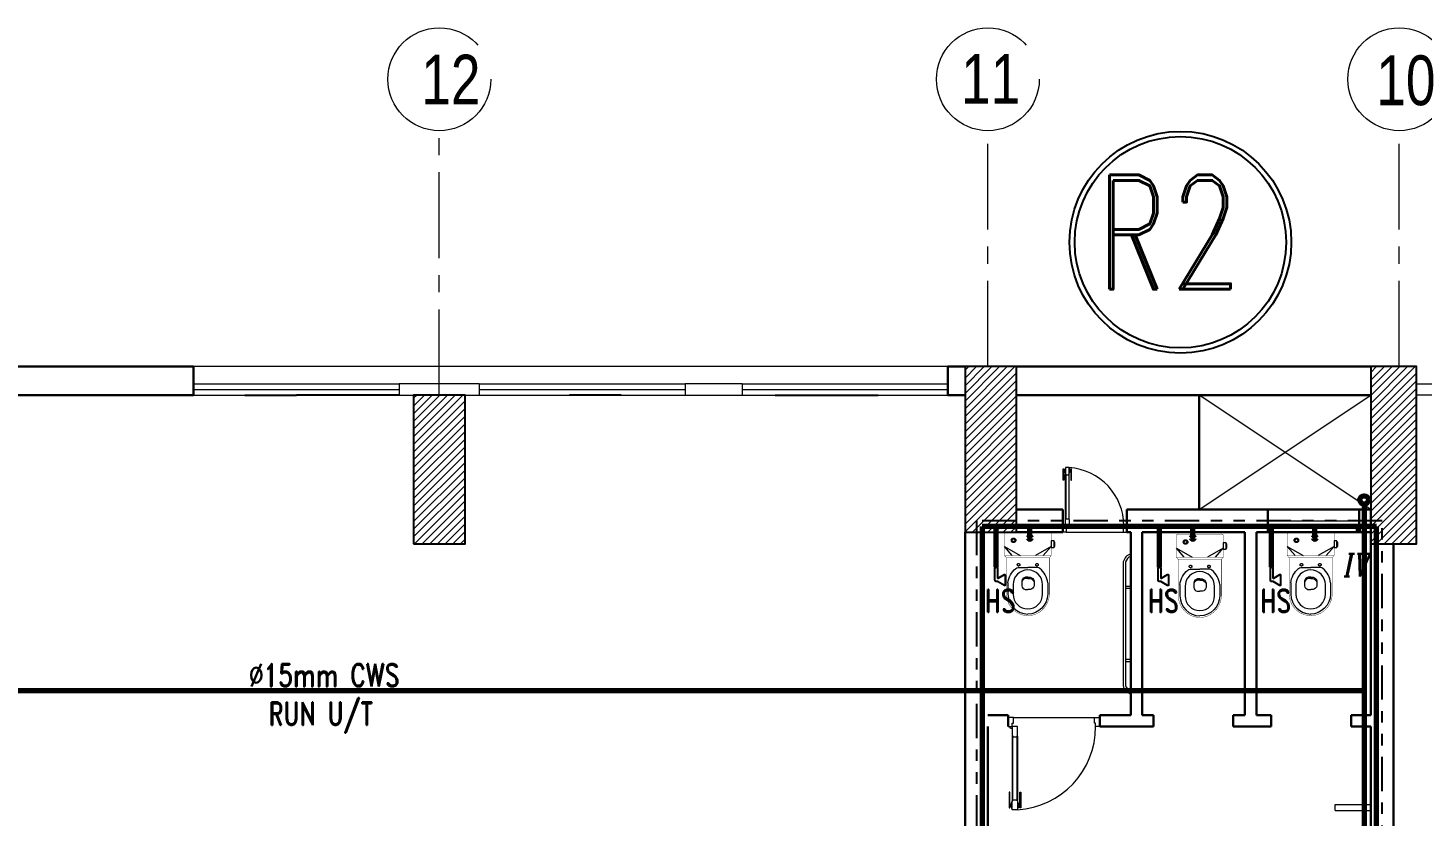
# Model space of a CAD drawing. Extents: x 800 to 995, y 398 to 804.
# Drawn here: x 866.19 to 878.39, y 597.76 to 604.66 of the extents above; entities that cross this region are included whole.
import ezdxf

# ---------------------------------------------------------------- set-up
doc = ezdxf.new("R2010")
doc.units = 0
doc.header["$MEASUREMENT"] = 0
for name, pattern in [('ACAD_ISO02W100', [15, 12, -3]), ('CENTERX2', [4, 2.5, -0.5, 0.5, -0.5]), ('DASHED2', [0.375, 0.25, -0.125]), ('PHANTOM-Z', [12.75, 6, -1.35, 1.35, -1.35, 1.35, -1.35])]:
    doc.linetypes.add(name, pattern=pattern)
for name, color, linetype in [('-FUR', 252, 'CONTINUOUS'), ('P-H-WATER', 12, 'PHANTOM-Z'), ('PLUM', 2, 'CONTINUOUS')]:
    doc.layers.add(name, color=color, linetype=linetype)
for name, color, linetype, lineweight in [('axis', 1, 'CENTERX2', 5), ('Column', 6, 'CONTINUOUS', 25), ('DOOR', 30, 'CONTINUOUS', 9), ('elev', 90, 'CONTINUOUS', 9), ('Elevation', 150, 'CONTINUOUS', 18), ('Furn', 183, 'CONTINUOUS', 9), ('hatch', 252, 'CONTINUOUS', 9), ('P-C-WATER', 5, 'CONTINUOUS', 70), ('P-TEXT', 1, 'CONTINUOUS', 25), ('txt in circle', 11, 'CONTINUOUS', 13), ('Wall', 252, 'CONTINUOUS', 30), ('WINDOW', 252, 'CONTINUOUS', 5)]:
    doc.layers.add(name, color=color, linetype=linetype, lineweight=lineweight)
doc.styles.add('ROMANC', font='romand.shx')
doc.styles.add('ROMANS', font='italic8.shx')
doc.styles.add('SOSA2', font='SOSA.shx', dxfattribs={"width": 0.8})
pattern_1 = [(45, (1096.95184, 264.324784), (-0.0336759605, 0.0336759605), [])]

# ---------------------------------------------------------------- blocks, each defined once
blk = doc.blocks.new('MP-GF-TOILET LAYOUT-WATER$0$wt_BPH00')
at = {"layer": 'PLUM'}
blk.add_lwpolyline([(0, -0.27), (0, -2.29, -1), (-0.45, -2.29), (-0.45, -0.7, 0.57735), (-0.58, -0.62), (-1.66, -1.24, -0.57735), (-1.8, -1.16), (-1.8, 0.62, -0.57735), (-1.66, 0.7), (-0.47, 0.01, 0.131652), (-0.43, 0), (-0.27, 0, -0.414214)], format="xyb", close=True, dxfattribs=at)

msp = doc.modelspace()

# ---------------------------------------------------------------- hatches: boundary and pattern name
at = {"layer": 'hatch'}
h = msp.add_hatch(dxfattribs=at)
h.set_pattern_fill('ANSI31', color=252, scale=0.015, style=0)
h.set_pattern_definition(pattern_1)
h.paths.add_polyline_path([(874.395, 600.247), (874.845, 600.247), (874.845, 601.697), (874.395, 601.697)])
h = msp.add_hatch(dxfattribs=at)
h.set_pattern_fill('ANSI31', color=252, scale=0.015, style=0)
h.set_pattern_definition(pattern_1)
h.paths.add_polyline_path([(877.945, 600.147), (878.345, 600.147), (878.345, 601.697), (877.945, 601.697)])
h = msp.add_hatch(dxfattribs=at)
h.set_pattern_fill('ANSI31', color=252, scale=0.015, style=0)
h.set_pattern_definition(pattern_1)
h.paths.add_polyline_path([(869.57, 600.147), (870.02, 600.147), (870.02, 601.447), (869.57, 601.447)])

# ---------------------------------------------------------------- linework, layer by layer
at = {"layer": '-FUR', "linetype": 'ACAD_ISO02W100'}
for p, q in [((868.094, 601.447), (868.544, 601.447)), ((869.444, 601.447), (868.544, 601.447)), ((871.385, 601.447), (870.935, 601.447)), ((872.735, 601.447), (873.635, 601.447))]:
    msp.add_line(p, q, dxfattribs=at)
at = {"layer": 'axis', "color": 0, "ltscale": 0.3}
for p, q in [((869.795, 601.447), (869.795, 603.761)), ((874.595, 601.697), (874.595, 603.761)), ((878.195, 601.697), (878.195, 603.761))]:
    msp.add_line(p, q, dxfattribs=at)
at = {"layer": 'axis', "color": 0}
for centre in [(869.795, 604.211), (874.595, 604.211), (878.195, 604.211)]:
    msp.add_circle(centre, 0.45, dxfattribs=at)
at = {"layer": 'Column', "color": 252}
for points in [[(874.395, 600.247), (874.845, 600.247), (874.845, 601.697), (874.395, 601.697)], [(874.395, 600.247), (874.845, 600.247), (874.845, 601.697), (874.395, 601.697)], [(877.945, 600.147), (878.345, 600.147), (878.345, 601.697), (877.945, 601.697)], [(877.945, 600.147), (878.345, 600.147), (878.345, 601.697), (877.945, 601.697)], [(869.57, 600.147), (870.02, 600.147), (870.02, 601.447), (869.57, 601.447)]]:
    msp.add_lwpolyline(points, close=True, dxfattribs=at)
at = {"layer": 'DOOR', "color": 252}
for p, q in [((875.254, 600.704), (875.254, 600.801)), ((875.254, 600.801), (875.259, 600.801)), ((875.259, 600.801), (875.259, 600.704)), ((875.259, 600.779), (875.259, 600.79)), ((875.265, 600.791), (875.262, 600.791)), ((875.262, 600.791), (875.262, 600.779)), ((875.262, 600.79), (875.262, 600.779)), ((875.262, 600.779), (875.265, 600.779)), ((875.265, 600.775), (875.265, 600.795)), ((875.265, 600.795), (875.268, 600.795)), ((875.265, 600.779), (875.265, 600.791)), ((875.268, 600.775), (875.265, 600.775)), ((875.268, 600.769), (875.268, 600.801)), ((875.268, 600.801), (875.275, 600.801)), ((875.275, 600.769), (875.268, 600.769)), ((875.274, 600.362), (875.274, 600.754)), ((875.306, 600.813), (875.275, 600.813)), ((875.275, 600.813), (875.275, 600.757)), ((875.275, 600.757), (875.277, 600.757)), ((875.277, 600.757), (875.277, 600.751)), ((875.277, 600.757), (875.277, 600.751)), ((875.277, 600.754), (875.277, 600.362)), ((875.277, 600.751), (875.303, 600.751)), ((875.303, 600.757), (875.303, 600.751)), ((875.303, 600.751), (875.303, 600.757)), ((875.303, 600.757), (875.306, 600.757)), ((875.303, 600.754), (875.303, 600.362)), ((875.306, 600.757), (875.306, 600.813)), ((875.312, 600.801), (875.306, 600.801)), ((875.306, 600.769), (875.312, 600.769)), ((875.306, 600.362), (875.306, 600.754)), ((875.312, 600.769), (875.312, 600.801)), ((875.315, 600.795), (875.312, 600.795)), ((875.312, 600.775), (875.315, 600.775)), ((875.315, 600.775), (875.315, 600.795)), ((875.315, 600.791), (875.319, 600.791)), ((875.315, 600.779), (875.315, 600.791)), ((875.319, 600.779), (875.315, 600.779)), ((875.319, 600.791), (875.319, 600.779)), ((875.319, 600.79), (875.319, 600.779)), ((875.326, 600.801), (875.322, 600.801)), ((875.322, 600.801), (875.322, 600.704)), ((875.322, 600.779), (875.322, 600.79)), ((875.326, 600.704), (875.326, 600.801)), ((875.259, 600.704), (875.254, 600.704)), ((875.322, 600.704), (875.326, 600.704)), ((875.25, 600.247), (875.25, 600.303)), ((875.25, 600.303), (875.275, 600.303)), ((875.275, 600.303), (875.275, 600.359)), ((875.275, 600.359), (875.277, 600.359)), ((875.306, 600.303), (875.275, 600.303)), ((875.275, 600.303), (875.275, 600.282)), ((875.275, 600.282), (875.281, 600.282)), ((875.277, 600.359), (875.277, 600.365)), ((875.277, 600.365), (875.303, 600.365)), ((875.277, 600.359), (875.277, 600.365)), ((875.281, 600.282), (875.281, 600.247)), ((875.303, 600.365), (875.303, 600.359)), ((875.303, 600.359), (875.303, 600.365)), ((875.303, 600.359), (875.306, 600.359)), ((875.306, 600.359), (875.306, 600.303)), ((875.785, 600.282), (875.779, 600.282)), ((875.779, 600.282), (875.779, 600.247)), ((875.81, 600.303), (875.785, 600.303)), ((875.785, 600.303), (875.785, 600.282)), ((875.81, 600.247), (875.81, 600.303)), ((875.281, 600.247), (875.25, 600.247)), ((875.281, 600.247), (875.779, 600.247)), ((875.779, 600.247), (875.81, 600.247)), ((874.774, 598.627), (874.774, 598.547)), ((874.818, 598.627), (874.774, 598.627)), ((874.774, 598.627), (874.774, 598.547)), ((874.818, 598.627), (874.774, 598.627)), ((874.809, 598.547), (874.809, 598.577)), ((874.809, 598.577), (874.818, 598.577)), ((874.809, 598.547), (874.809, 598.577)), ((874.809, 598.577), (874.818, 598.577)), ((874.818, 598.627), (875.529, 598.627)), ((874.818, 598.627), (875.529, 598.627)), ((874.818, 598.577), (874.818, 598.627)), ((874.818, 598.577), (874.818, 598.627)), ((875.529, 598.577), (875.529, 598.627)), ((875.529, 598.627), (875.574, 598.627)), ((875.529, 598.577), (875.529, 598.627)), ((875.529, 598.627), (875.574, 598.627)), ((875.538, 598.577), (875.529, 598.577)), ((875.538, 598.577), (875.529, 598.577)), ((875.538, 598.547), (875.538, 598.577)), ((875.538, 598.547), (875.538, 598.577)), ((875.574, 598.627), (875.574, 598.547)), ((875.574, 598.627), (875.574, 598.547)), ((874.774, 598.547), (874.809, 598.547)), ((874.774, 598.547), (874.809, 598.547)), ((874.854, 598.547), (874.809, 598.547)), ((874.809, 598.547), (874.809, 598.467)), ((874.854, 598.547), (874.809, 598.547)), ((874.809, 598.547), (874.809, 598.467)), ((874.809, 598.467), (874.813, 598.467)), ((874.809, 598.467), (874.813, 598.467)), ((874.809, 598.462), (874.809, 597.902)), ((874.809, 598.462), (874.809, 597.902)), ((874.813, 598.467), (874.813, 598.458)), ((874.813, 598.467), (874.813, 598.458)), ((874.813, 598.466), (874.813, 598.458)), ((874.813, 598.466), (874.813, 598.458)), ((874.813, 597.902), (874.813, 598.462)), ((874.813, 597.902), (874.813, 598.462)), ((874.813, 598.458), (874.85, 598.458)), ((874.813, 598.458), (874.85, 598.458)), ((874.85, 598.458), (874.85, 598.467)), ((874.85, 598.467), (874.854, 598.467)), ((874.85, 598.458), (874.85, 598.467)), ((874.85, 598.467), (874.854, 598.467)), ((874.85, 598.466), (874.85, 598.458)), ((874.85, 598.466), (874.85, 598.458)), ((874.85, 597.902), (874.85, 598.462)), ((874.85, 597.902), (874.85, 598.462)), ((874.854, 598.467), (874.854, 598.547)), ((874.854, 598.467), (874.854, 598.547)), ((874.854, 598.462), (874.854, 597.902)), ((874.854, 598.462), (874.854, 597.902)), ((875.574, 598.547), (875.538, 598.547)), ((875.574, 598.547), (875.538, 598.547)), ((874.786, 597.974), (874.78, 597.974)), ((874.78, 597.974), (874.78, 597.836)), ((874.786, 597.974), (874.78, 597.974)), ((874.78, 597.974), (874.78, 597.836)), ((874.786, 597.836), (874.786, 597.974)), ((874.786, 597.836), (874.786, 597.974)), ((874.876, 597.974), (874.883, 597.974)), ((874.876, 597.836), (874.876, 597.974)), ((874.876, 597.974), (874.883, 597.974)), ((874.876, 597.836), (874.876, 597.974)), ((874.883, 597.974), (874.883, 597.836)), ((874.883, 597.974), (874.883, 597.836)), ((874.78, 597.836), (874.786, 597.836)), ((874.78, 597.836), (874.786, 597.836)), ((874.786, 597.866), (874.786, 597.85)), ((874.786, 597.866), (874.786, 597.85)), ((874.791, 597.85), (874.791, 597.866)), ((874.791, 597.866), (874.796, 597.866)), ((874.791, 597.85), (874.791, 597.866)), ((874.791, 597.85), (874.791, 597.866)), ((874.791, 597.866), (874.796, 597.866)), ((874.791, 597.85), (874.791, 597.866)), ((874.796, 597.85), (874.791, 597.85)), ((874.796, 597.85), (874.791, 597.85)), ((874.8, 597.872), (874.796, 597.872)), ((874.796, 597.872), (874.796, 597.844)), ((874.8, 597.872), (874.796, 597.872)), ((874.796, 597.872), (874.796, 597.844)), ((874.796, 597.866), (874.796, 597.85)), ((874.796, 597.866), (874.796, 597.85)), ((874.796, 597.844), (874.8, 597.844)), ((874.796, 597.844), (874.8, 597.844)), ((874.809, 597.88), (874.8, 597.88)), ((874.8, 597.88), (874.8, 597.836)), ((874.809, 597.88), (874.8, 597.88)), ((874.8, 597.88), (874.8, 597.836)), ((874.8, 597.836), (874.809, 597.836)), ((874.8, 597.836), (874.809, 597.836)), ((874.809, 597.818), (874.809, 597.898)), ((874.809, 597.898), (874.813, 597.898)), ((874.809, 597.818), (874.809, 597.898)), ((874.809, 597.898), (874.813, 597.898)), ((874.854, 597.818), (874.809, 597.818)), ((874.854, 597.818), (874.809, 597.818)), ((874.813, 597.898), (874.813, 597.907)), ((874.813, 597.907), (874.85, 597.907)), ((874.813, 597.898), (874.813, 597.907)), ((874.813, 597.907), (874.85, 597.907)), ((874.813, 597.899), (874.813, 597.906)), ((874.813, 597.899), (874.813, 597.906)), ((874.85, 597.907), (874.85, 597.898)), ((874.85, 597.907), (874.85, 597.898)), ((874.85, 597.899), (874.85, 597.906)), ((874.85, 597.899), (874.85, 597.906)), ((874.85, 597.898), (874.854, 597.898)), ((874.85, 597.898), (874.854, 597.898)), ((874.854, 597.898), (874.854, 597.818)), ((874.854, 597.898), (874.854, 597.818)), ((874.854, 597.88), (874.862, 597.88)), ((874.854, 597.88), (874.862, 597.88)), ((874.862, 597.836), (874.854, 597.836)), ((874.862, 597.836), (874.854, 597.836)), ((874.862, 597.88), (874.862, 597.836)), ((874.862, 597.88), (874.862, 597.836)), ((874.862, 597.872), (874.867, 597.872)), ((874.862, 597.872), (874.867, 597.872)), ((874.867, 597.844), (874.862, 597.844)), ((874.867, 597.844), (874.862, 597.844)), ((874.867, 597.872), (874.867, 597.844)), ((874.867, 597.872), (874.867, 597.844)), ((874.872, 597.866), (874.867, 597.866)), ((874.867, 597.866), (874.867, 597.85)), ((874.872, 597.866), (874.867, 597.866)), ((874.867, 597.866), (874.867, 597.85)), ((874.867, 597.85), (874.872, 597.85)), ((874.867, 597.85), (874.872, 597.85)), ((874.872, 597.85), (874.872, 597.866)), ((874.872, 597.85), (874.872, 597.866)), ((874.872, 597.85), (874.872, 597.866)), ((874.872, 597.85), (874.872, 597.866)), ((874.876, 597.866), (874.876, 597.85)), ((874.876, 597.866), (874.876, 597.85)), ((874.883, 597.836), (874.876, 597.836)), ((874.883, 597.836), (874.876, 597.836))]:
    msp.add_line(p, q, dxfattribs=at)
for centre, radius in [((875.268, 600.309), 0.00622), ((874.8, 598.538), 0.00889), ((874.8, 598.538), 0.00889)]:
    msp.add_circle(centre, radius, dxfattribs=at)
for centre, radius, start, end in [((875.26, 600.79), 0.00148, 0, 180), ((875.26, 600.779), 0.00148, 180, 0), ((875.277, 600.754), 0.00278, 90, 270), ((875.303, 600.754), 0.00278, 270, 90), ((875.274, 600.303), 0.511, 360, 86.3977), ((875.32, 600.79), 0.00148, 0, 180), ((875.32, 600.779), 0.00148, 180, 0), ((875.277, 600.362), 0.00278, 90, 270), ((875.303, 600.362), 0.00278, 270, 90), ((874.813, 598.462), 0.00397, 90, 270), ((874.813, 598.462), 0.00397, 90, 270), ((874.85, 598.462), 0.00397, 270, 90), ((874.85, 598.462), 0.00397, 270, 90), ((874.808, 598.547), 0.73, 273.6023, 0), ((874.808, 598.547), 0.73, 273.6023, 0), ((874.789, 597.866), 0.00211, 0, 180), ((874.789, 597.866), 0.00211, 0, 180), ((874.789, 597.85), 0.00211, 180, 0), ((874.789, 597.85), 0.00211, 180, 0), ((874.813, 597.902), 0.00397, 90, 270), ((874.813, 597.902), 0.00397, 90, 270), ((874.85, 597.902), 0.00397, 270, 90), ((874.85, 597.902), 0.00397, 270, 90), ((874.874, 597.866), 0.00211, 0, 180), ((874.874, 597.866), 0.00211, 0, 180), ((874.874, 597.85), 0.00211, 180, 0), ((874.874, 597.85), 0.00211, 180, 0)]:
    msp.add_arc(centre, radius, start, end, dxfattribs=at)
at = {"layer": 'elev', "color": 252, "linetype": 'Continuous'}
for p, q in [((878.345, 601.547), (878.495, 601.547)), ((878.345, 601.447), (878.345, 601.547)), ((878.495, 601.447), (878.345, 601.447))]:
    msp.add_line(p, q, dxfattribs=at)
at = {"layer": 'Elevation', "color": 252, "linetype": 'Continuous'}
for p, q in [((874.245, 601.697), (867.645, 601.697)), ((869.445, 601.547), (869.445, 601.447)), ((870.145, 601.547), (869.445, 601.547)), ((870.145, 601.547), (870.145, 601.447)), ((870.145, 601.547), (870.145, 601.447)), ((871.945, 601.547), (871.945, 601.447)), ((872.445, 601.547), (871.945, 601.547)), ((872.445, 601.547), (872.445, 601.447)), ((869.445, 601.447), (870.145, 601.447)), ((871.945, 601.447), (872.445, 601.447))]:
    msp.add_line(p, q, dxfattribs=at)
at = {"layer": 'Elevation', "color": 252}
msp.add_line((877.045, 600.447), (877.845, 600.447), dxfattribs=at)
at = {"layer": 'Furn', "color": 252}
for p, q in [((875.78, 599.99), (875.78, 598.905)), ((875.8, 599.988), (875.8, 598.907)), ((875.8, 599.777), (875.845, 599.777)), ((875.8, 599.757), (875.845, 599.757)), ((875.8, 599.138), (875.845, 599.138)), ((875.8, 599.118), (875.845, 599.118))]:
    msp.add_line(p, q, dxfattribs=at)
at = {"layer": 'Furn', "color": 252, "linetype": 'Continuous'}
for p, q in [((877.633, 597.864), (877.945, 597.864)), ((877.633, 597.814), (877.633, 597.864)), ((877.633, 597.814), (877.945, 597.814))]:
    msp.add_line(p, q, dxfattribs=at)
at = {"layer": 'Furn', "const_width": 0.00322}
for points in [[(874.945, 600.024), (874.757, 600.024), (874.74, 600.045), (874.74, 600.232, -0.463455), (874.758, 600.247), (874.945, 600.247)], [(874.945, 600.024), (875.133, 600.024), (875.15, 600.045), (875.15, 600.232, 0.463455), (875.132, 600.247), (874.945, 600.247)], [(876.45, 600.008), (876.262, 600.008), (876.245, 600.029), (876.245, 600.216, -0.463455), (876.263, 600.232), (876.45, 600.232)], [(876.45, 600.008), (876.638, 600.008), (876.655, 600.029), (876.655, 600.216, 0.463455), (876.637, 600.232), (876.45, 600.232)], [(877.42, 600.024), (877.232, 600.024), (877.215, 600.045), (877.215, 600.232, -0.463455), (877.233, 600.247), (877.42, 600.247)], [(877.42, 600.024), (877.608, 600.024), (877.625, 600.045), (877.625, 600.232, 0.463455), (877.607, 600.247), (877.42, 600.247)], [(874.757, 600.024), (874.757, 599.705, 0.40227), (874.945, 599.517)], [(875.133, 600.024), (875.133, 599.705, -0.40227), (874.945, 599.517)], [(877.232, 600.024), (877.232, 599.705, 0.40227), (877.42, 599.517)], [(877.608, 600.024), (877.608, 599.705, -0.40227), (877.42, 599.517)], [(876.262, 600.008), (876.262, 599.69, 0.40227), (876.45, 599.501)], [(876.638, 600.008), (876.638, 599.69, -0.40227), (876.45, 599.501)]]:
    msp.add_lwpolyline(points, format="xyb", dxfattribs=at)
at = {"layer": 'Furn'}
for points in [[(875.15, 600.172), (875.15, 600.114), (875.174, 600.114), (875.174, 600.172)], [(875.174, 600.16), (875.174, 600.124), (875.182, 600.124), (875.182, 600.16)], [(876.655, 600.156), (876.655, 600.099), (876.679, 600.099), (876.679, 600.156)], [(876.679, 600.145), (876.679, 600.109), (876.687, 600.109), (876.687, 600.145)], [(877.625, 600.172), (877.625, 600.114), (877.649, 600.114), (877.649, 600.172)], [(877.649, 600.16), (877.649, 600.124), (877.657, 600.124), (877.657, 600.16)]]:
    msp.add_lwpolyline(points, close=True, dxfattribs=at)
at = {"layer": 'Furn', "const_width": 0.00322}
for points in [[(874.74, 600.045), (874.945, 600.045)], [(875.15, 600.045), (874.945, 600.045)], [(876.245, 600.029), (876.45, 600.029)], [(876.655, 600.029), (876.45, 600.029)], [(877.215, 600.045), (877.42, 600.045)], [(877.625, 600.045), (877.42, 600.045)]]:
    msp.add_lwpolyline(points, dxfattribs=at)
at = {"layer": 'Furn'}
for points in [[(874.809, 600.045), (874.74, 600.123), (874.879, 600.045)], [(875.08, 600.045), (875.15, 600.123), (875.011, 600.045)], [(876.314, 600.029), (876.245, 600.107), (876.384, 600.029)], [(876.586, 600.029), (876.655, 600.107), (876.516, 600.029)], [(877.284, 600.045), (877.215, 600.123), (877.354, 600.045)], [(877.555, 600.045), (877.625, 600.123), (877.486, 600.045)], [(874.89, 599.798), (874.89, 599.798)], [(874.999, 599.798), (875, 599.798)], [(876.395, 599.783), (876.395, 599.783)], [(876.505, 599.783), (876.505, 599.783)], [(877.365, 599.798), (877.365, 599.798)], [(877.474, 599.798), (877.475, 599.798)]]:
    msp.add_lwpolyline(points, dxfattribs=at)
for points in [[(874.771, 599.805, -0.198896), (874.839, 599.931, -0.197766), (874.859, 599.938), (874.945, 599.938)], [(875.119, 599.805, 0.198896), (875.051, 599.931, 0.197766), (875.03, 599.938), (874.945, 599.938)], [(876.276, 599.789, -0.198896), (876.344, 599.916, -0.197766), (876.365, 599.923), (876.45, 599.923)], [(876.624, 599.789, 0.198896), (876.556, 599.916, 0.197766), (876.535, 599.923), (876.45, 599.923)], [(877.246, 599.805, -0.198896), (877.314, 599.931, -0.197766), (877.334, 599.938), (877.42, 599.938)], [(877.594, 599.805, 0.198896), (877.526, 599.931, 0.197766), (877.505, 599.938), (877.42, 599.938)], [(874.771, 599.805), (874.771, 599.705, 0.402045), (874.945, 599.531)], [(874.945, 599.854), (874.924, 599.854, 0.300542), (874.891, 599.822), (874.891, 599.779, 0.297055), (874.921, 599.747), (874.945, 599.747)], [(874.945, 599.842), (874.925, 599.842, 0.279178), (874.891, 599.813, 1.386683)], [(875.119, 599.805), (875.119, 599.705, -0.402045), (874.944, 599.531)], [(874.945, 599.854), (874.966, 599.854, -0.300542), (874.999, 599.822), (874.999, 599.779, -0.297055), (874.968, 599.747), (874.945, 599.747)], [(874.945, 599.842), (874.965, 599.842, -0.279178), (874.999, 599.813, -1.386683)], [(876.276, 599.789), (876.276, 599.69, 0.402045), (876.45, 599.515)], [(876.45, 599.839), (876.429, 599.839, 0.300542), (876.396, 599.806), (876.396, 599.764, 0.297055), (876.427, 599.731), (876.45, 599.731)], [(876.45, 599.827), (876.43, 599.827, 0.279178), (876.396, 599.798, 1.386683)], [(876.45, 599.839), (876.471, 599.839, -0.300542), (876.504, 599.806), (876.504, 599.764, -0.297055), (876.473, 599.731), (876.45, 599.731)], [(876.45, 599.827), (876.47, 599.827, -0.279178), (876.504, 599.798, -1.386683)], [(876.624, 599.789), (876.624, 599.69, -0.402045), (876.45, 599.515)], [(877.246, 599.805), (877.246, 599.705, 0.402045), (877.42, 599.531)], [(877.42, 599.854), (877.399, 599.854, 0.300542), (877.366, 599.822), (877.366, 599.779, 0.297055), (877.396, 599.747), (877.42, 599.747)], [(877.42, 599.842), (877.4, 599.842, 0.279178), (877.366, 599.813, 1.386683)], [(877.594, 599.805), (877.594, 599.705, -0.402045), (877.419, 599.531)], [(877.42, 599.854), (877.441, 599.854, -0.300542), (877.474, 599.822), (877.474, 599.779, -0.297055), (877.443, 599.747), (877.42, 599.747)], [(877.42, 599.842), (877.44, 599.842, -0.279178), (877.474, 599.813, -1.386683)]]:
    msp.add_lwpolyline(points, format="xyb", dxfattribs=at)
for points in [[(874.816, 599.789), (874.816, 599.706, 1), (875.074, 599.706), (875.074, 599.789, 1)], [(876.321, 599.774), (876.321, 599.691, 1), (876.579, 599.691), (876.579, 599.774, 1)], [(877.291, 599.789), (877.291, 599.706, 1), (877.549, 599.706), (877.549, 599.789, 1)]]:
    msp.add_lwpolyline(points, format="xyb", close=True, dxfattribs=at)
at = {"layer": 'Furn', "linetype": 'DASHED2'}
for centre, radius in [((874.82, 600.177), 0.0196), ((874.82, 600.177), 0.0124), ((876.325, 600.162), 0.0196), ((876.325, 600.162), 0.0124), ((877.295, 600.177), 0.0196), ((877.295, 600.177), 0.0124), ((874.864, 599.963), 0.0113), ((875.025, 599.963), 0.0113), ((876.369, 599.948), 0.0113), ((876.53, 599.948), 0.0113), ((877.339, 599.963), 0.0113), ((877.5, 599.963), 0.0113)]:
    msp.add_circle(centre, radius, dxfattribs=at)
at = {"layer": 'Furn', "color": 252}
for centre, radius, start, end in [((875.869, 599.969), 0.091, 105.1802, 166.752), ((875.869, 599.969), 0.071, 109.6122, 164.9915), ((875.869, 598.923), 0.091, 191.0679, 254.3436), ((875.869, 598.923), 0.071, 192.5363, 249.7618)]:
    msp.add_arc(centre, radius, start, end, dxfattribs=at)
at = {"layer": 'hatch', "color": 252}
for p, q in [((876.445, 600.447), (877.945, 601.447)), ((877.945, 600.447), (876.445, 601.447))]:
    msp.add_line(p, q, dxfattribs=at)
at = {"layer": 'P-C-WATER', "linetype": 'Continuous'}
for p, q in [((877.887, 600.492), (877.887, 597.123)), ((877.887, 600.492), (877.887, 598.862)), ((877.995, 600.297), (874.545, 600.297)), ((874.545, 600.297), (874.545, 594.267)), ((877.839, 600.247), (877.839, 600.297)), ((877.839, 600.247), (877.839, 600.297)), ((877.995, 595.901), (877.995, 600.297)), ((877.995, 594.638), (877.995, 600.297)), ((861.295, 598.862), (877.887, 598.862))]:
    msp.add_line(p, q, dxfattribs=at)
at = {"layer": 'P-C-WATER'}
for p, q in [((874.669, 599.942, 0), (874.669, 600.297, 0)), ((874.961, 600.198, 0), (874.961, 600.297)), ((876.097, 599.942, 0), (876.097, 600.297, 0)), ((876.389, 600.198, 0), (876.389, 600.297, 0)), ((877.078, 599.942, 0), (877.078, 600.297, 0)), ((877.457, 600.198, 0), (877.457, 600.297))]:
    msp.add_line(p, q, dxfattribs=at)
at = {"layer": 'P-C-WATER', "linetype": 'Continuous'}
msp.add_circle((877.887, 600.53), 0.0375, dxfattribs=at)
at = {"layer": 'P-C-WATER', "linetype": 'ByBlock'}
for centre, start, end in [((874.961, 600.198, 0), 0, 180), ((874.961, 600.198, 0), 180, 0), ((876.389, 600.198, 0), 0, 180), ((876.389, 600.198, 0), 180, 0), ((877.457, 600.198, 0), 0, 180), ((877.457, 600.198, 0), 180, 0)]:
    msp.add_arc(centre, 0.0125, start, end, dxfattribs=at)
at = {"layer": 'P-H-WATER', "ltscale": 0.05}
for p, q in [((878.045, 600.347), (874.495, 600.347)), ((874.495, 600.347), (874.495, 594.121)), ((878.045, 594.783), (878.045, 600.347))]:
    msp.add_line(p, q, dxfattribs=at)
at = {"layer": 'P-TEXT', "color": 41}
for radius in [0.97, 0.925]:
    msp.add_circle((876.28, 602.785), radius, dxfattribs=at)
at = {"layer": 'Wall', "color": 252, "linetype": 'Continuous'}
for p, q in [((867.645, 601.697), (864.595, 601.697)), ((867.645, 601.697), (867.645, 601.447)), ((874.395, 601.697), (874.245, 601.697)), ((874.245, 601.447), (874.245, 601.697)), ((874.395, 601.697), (874.245, 601.697)), ((874.245, 601.447), (874.245, 601.697)), ((874.245, 601.697), (874.245, 601.447)), ((877.945, 601.697), (874.845, 601.697)), ((865.195, 601.447), (867.645, 601.447)), ((874.245, 601.447), (874.395, 601.447)), ((874.845, 601.447), (877.945, 601.447)), ((876.445, 600.447), (876.445, 601.447)), ((874.845, 600.447), (875.25, 600.447)), ((875.25, 600.447), (874.845, 600.447)), ((875.25, 600.247), (875.25, 600.447)), ((875.81, 600.447), (877.945, 600.447)), ((875.81, 600.247), (875.81, 600.447)), ((877.945, 600.447), (876.995, 600.447)), ((877.045, 600.447), (877.045, 600.247)), ((877.045, 600.447), (877.045, 600.247)), ((877.845, 600.447), (877.845, 600.247)), ((877.945, 598.847), (877.945, 600.447)), ((874.395, 593.247), (874.395, 600.247)), ((875.25, 600.247), (874.845, 600.247)), ((875.845, 600.247), (875.81, 600.247)), ((875.845, 598.647), (875.845, 600.247)), ((875.945, 598.647), (875.945, 600.247)), ((876.845, 600.247), (875.945, 600.247)), ((876.845, 598.647), (876.845, 600.247)), ((876.945, 598.647), (876.945, 600.247)), ((877.945, 600.247), (876.945, 600.247)), ((877.945, 598.647), (877.945, 600.247)), ((878.145, 593.247), (878.145, 600.147)), ((874.774, 598.647), (874.595, 598.647)), ((874.774, 598.647), (874.774, 598.547)), ((874.774, 598.647), (874.774, 598.547)), ((875.845, 598.647), (875.574, 598.647)), ((875.574, 598.647), (875.574, 598.547)), ((875.574, 598.647), (875.574, 598.547)), ((876.043, 598.647), (875.945, 598.647)), ((876.043, 598.647), (876.043, 598.547)), ((876.845, 598.647), (876.743, 598.647)), ((876.743, 598.647), (876.743, 598.547)), ((877.075, 598.647), (876.945, 598.647)), ((877.075, 598.647), (877.075, 598.547)), ((877.775, 598.647), (877.775, 598.547)), ((877.775, 598.647), (877.945, 598.647)), ((874.595, 593.243), (874.595, 598.547)), ((876.043, 598.547), (875.574, 598.547)), ((877.075, 598.547), (876.743, 598.547)), ((877.775, 598.547), (877.945, 598.547)), ((877.875, 598.547), (877.945, 598.547)), ((877.945, 598.447), (877.945, 598.547)), ((877.945, 598.447), (877.945, 598.547)), ((877.945, 595.647), (877.945, 598.547))]:
    msp.add_line(p, q, dxfattribs=at)
at = {"layer": 'WINDOW', "color": 252}
for p, q in [((867.645, 601.547), (869.445, 601.547)), ((867.645, 601.497), (869.445, 601.497)), ((870.145, 601.547), (871.945, 601.547)), ((870.145, 601.497), (871.945, 601.497)), ((872.445, 601.547), (874.245, 601.547)), ((872.445, 601.497), (874.245, 601.497)), ((867.645, 601.447), (869.445, 601.447)), ((870.145, 601.447), (871.945, 601.447)), ((872.445, 601.447), (874.245, 601.447)), ((877.045, 600.347), (877.845, 600.347)), ((877.045, 600.297), (877.845, 600.297)), ((877.045, 600.247), (877.845, 600.247))]:
    msp.add_line(p, q, dxfattribs=at)

# ---------------------------------------------------------------- block references
at = {"layer": 'PLUM', "xscale": 0.0500000000029104, "yscale": 0.0500000000029104, "zscale": 0.0500000000029104, "rotation": 180.0000000135485}
for p in [(874.657, 599.816, 0), (876.085, 599.816, 0), (877.067, 599.816, 0)]:
    msp.add_blockref('MP-GF-TOILET LAYOUT-WATER$0$wt_BPH00', p, dxfattribs=at)

# ---------------------------------------------------------------- texts
at = {"layer": 'P-TEXT', "color": 41}
for s, height, style, width, p in [('R2', 1, 'ROMANC', 0.75, (875.53, 602.374)), ('IV', 0.2, 'ROMANS', 0.8, (877.713, 599.86, 0)), ('IV', 0.2, 'ROMANS', 0.8, (877.713, 599.86, 0)), ('HS', 0.2, 'ROMANC', 0.75, (874.568, 599.547, 0)), ('HS', 0.2, 'ROMANC', 0.75, (875.996, 599.547, 0)), ('HS', 0.2, 'ROMANC', 0.75, (876.978, 599.547, 0)), ('%%C15mm CWS', 0.2, 'ROMANC', 0.75, (868.129, 598.897)), ('RUN U/T', 0.2, 'ROMANC', 0.75, (868.302, 598.56))]:
    msp.add_text(s, height=height, dxfattribs=dict(at, style=style, width=width)).set_placement(p)
at = {"layer": 'txt in circle', "color": 0, "ltscale": 0.01, "char_height": 0.4355, "attachment_point": 5, "style": 'SOSA2'}
for s, insert in [('12', (869.896, 604.208)), ('11', (874.62, 604.214)), ('10', (878.253, 604.199))]:
    msp.add_mtext(s, dxfattribs=dict(at, insert=insert))

doc.saveas('drawing.dxf')
